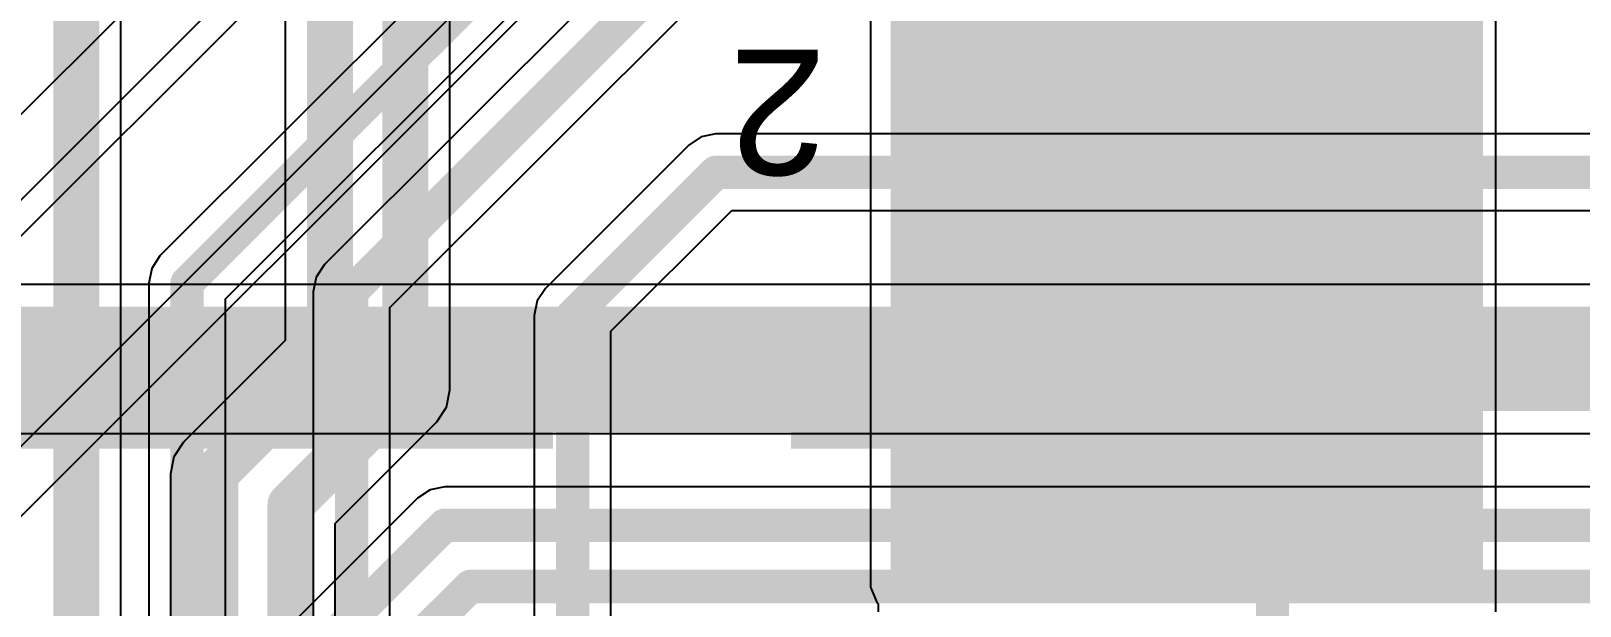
# Model space of a CAD drawing. Header units: inches. Extents: x -22 to 5433, y -13 to 5447.
# Drawn here: x 17.76 to 27.18, y 27.48 to 30.98 of the extents above; entities that cross this region are included whole.
import ezdxf

# ---------------------------------------------------------------- set-up
doc = ezdxf.new("R2010")
doc.units = ezdxf.units.IN
for name, color, linetype in [('Bottom Layer', 5, 'Continuous'), ('Bottom Paste', 16, 'Continuous'), ('Bottom Solder', 6, 'Continuous'), ('Ground', 16, 'Continuous'), ('Power', 76, 'Continuous'), ('Top Layer', 1, 'Continuous'), ('Top Overlay', 2, 'Continuous'), ('Top Paste', 8, 'Continuous'), ('Top Solder', 216, 'Continuous')]:
    doc.layers.add(name, color=color, linetype=linetype)
doc.styles.add('Arial', font='', dxfattribs={"height": 0.2})
doc.styles.get('Arial').set_extended_font_data('Arial')

msp = doc.modelspace()

# ---------------------------------------------------------------- hatches: boundary and pattern name
at = {"layer": 'Bottom Layer'}
for points in [[(23.0043, 27.5917), (26.5043, 27.5917), (26.5043, 34.2866), (23.0043, 34.2866)], [(23.0404, 32.0696), (26.5404, 32.0696), (26.5404, 27.5696), (23.0404, 27.5696)]]:
    msp.add_hatch(color=5, dxfattribs=at).paths.add_polyline_path(points)
at = {"layer": 'Bottom Paste'}
msp.add_hatch(color=16, dxfattribs=at).paths.add_polyline_path([(23.0404, 32.0696), (26.5404, 32.0696), (26.5404, 27.5696), (23.0404, 27.5696)])
at = {"layer": 'Bottom Solder'}
msp.add_hatch(color=6, dxfattribs=at).paths.add_polyline_path([(22.9896, 32.1204), (26.5912, 32.1204), (26.5912, 27.5188), (22.9896, 27.5188)])
at = {"layer": 'Top Layer'}
for points in [[(5.5956, 28.5367), (25.0256, 28.5367), (25.0256, 29.1767), (5.5956, 29.1767)], [(20.8356, 28.5367), (16.1356, 28.5367), (16.1356, 29.1767), (20.8356, 29.1767)], [(25.0256, 28.5367), (22.4856, 28.5367), (22.4856, 29.1767), (25.0256, 29.1767)]]:
    msp.add_hatch(color=1, dxfattribs=at).paths.add_polyline_path(points)
at = {"layer": 'Top Paste'}
for points in [[(20.8356, 28.5367), (16.1356, 28.5367), (16.1356, 29.1767), (20.8356, 29.1767)], [(25.0256, 28.5367), (22.4856, 28.5367), (22.4856, 29.1767), (25.0256, 29.1767)]]:
    msp.add_hatch(color=8, dxfattribs=at).paths.add_polyline_path(points)
at = {"layer": 'Top Solder'}
for points in [[(20.9372, 28.4351), (16.034, 28.4351), (16.034, 29.2783), (20.9372, 29.2783)], [(25.1272, 28.4351), (22.384, 28.4351), (22.384, 29.2783), (25.1272, 29.2783)]]:
    msp.add_hatch(color=216, dxfattribs=at).paths.add_polyline_path(points)

# ---------------------------------------------------------------- linework, layer by layer
at = {"layer": 'Bottom Layer'}
for p, q in [((22.8668, 34.1324), (22.8668, 27.5917)), ((19.3101, 32.9287), (19.3101, 29.0931)), ((20.3111, 28.7911), (20.3111, 32.9287)), ((18.3111, 25.6214), (18.3111, 32.8152)), ((26.6674, 27.4426), (26.6674, 32.1966)), ((19.3101, 29.0931), (18.6919, 28.4749)), ((20.2904, 28.687), (20.3111, 28.7911)), ((20.3111, 28.7911), (20.3111, 28.7911)), ((20.2315, 28.5988), (20.2904, 28.687)), ((19.6133, 27.9806), (20.2315, 28.5988)), ((18.6919, 28.4749), (18.633, 28.3867)), ((18.633, 28.3867), (18.6123, 28.2826)), ((18.6123, 28.2826), (18.6123, 25.0205)), ((19.6133, 24.4905), (19.6133, 27.9806)), ((22.8668, 27.5917), (22.9071, 27.4944)), ((22.9071, 27.4944), (22.9134, 27.4918)), ((22.9134, 27.4918), (22.9134, 27.4426))]:
    msp.add_line(p, q, dxfattribs=at)
for points in [[(19.582, 28.9804, 0.2794, 0.2794, 0), (19.582, 33.1124, 0.2794, 0.2794, 0)], [(20.0392, 28.7911, 0.2794, 0.2794, 0), (20.0392, 33.1124, 0.2794, 0.2794, 0)], [(18.0392, 25.6214, 0.2794, 0.2794, 0), (18.0392, 33.0857, 0.2794, 0.2794, 0)], [(18.8842, 28.2826, 0.2794, 0.2794, 0), (19.582, 28.9804, 0.2794, 0.2794, 0)], [(19.3414, 28.0933, 0.2794, 0.2794, 0), (20.0392, 28.7911, 0.2794, 0.2794, 0)], [(18.8842, 24.1885, 0.2794, 0.2794, 0), (18.8842, 28.2826, 0.2794, 0.2794, 0)], [(19.3414, 24.3779, 0.2794, 0.2794, 0), (19.3414, 28.0933, 0.2794, 0.2794, 0)]]:
    msp.add_lwpolyline(points, format="xyseb", dxfattribs=at)
for points in [[(19.5122, 28.9804, 0.1397, 0.1397, 1), (19.6519, 28.9804, 0.1397, 0.1397, 1)], [(19.5122, 28.9804, 0.1397, 0.1397, 1), (19.6519, 28.9804, 0.1397, 0.1397, 1)], [(19.9694, 28.7911, 0.1397, 0.1397, 1), (20.1091, 28.7911, 0.1397, 0.1397, 1)], [(19.9694, 28.7911, 0.1397, 0.1397, 1), (20.1091, 28.7911, 0.1397, 0.1397, 1)], [(18.8143, 28.2826, 0.1397, 0.1397, 1), (18.954, 28.2826, 0.1397, 0.1397, 1)], [(18.8143, 28.2826, 0.1397, 0.1397, 1), (18.954, 28.2826, 0.1397, 0.1397, 1)], [(19.2715, 28.0933, 0.1397, 0.1397, 1), (19.4112, 28.0933, 0.1397, 0.1397, 1)], [(19.2715, 28.0933, 0.1397, 0.1397, 1), (19.4112, 28.0933, 0.1397, 0.1397, 1)]]:
    msp.add_lwpolyline(points, format="xyseb", close=True, dxfattribs=at)
at = {"layer": 'Bottom Solder'}
for p in [(-5.5045, 7.2536), (-5.2386, 6.9971), (-3.7361, 6.9961), (-3.0661, 7.2378)]:
    msp.add_line(p, (5432.8521, 5447.4931), dxfattribs=at)
at = {"layer": 'Ground'}
for p, q in [((21.1168, 32.1766), (18.5483, 29.608)), ((18.9462, 29.3467), (21.3782, 31.7787)), ((21.6375, 31.6445), (19.5483, 29.5553)), ((19.9462, 29.294), (21.8989, 31.2466)), ((21.8384, 30.3324), (21.7628, 30.2818)), ((21.9276, 30.3501), (21.8384, 30.3324)), ((45.2637, 30.3501), (21.9276, 30.3501)), ((21.7628, 30.2818), (20.8918, 29.4108)), ((21.2897, 29.1494), (22.0242, 29.8839)), ((22.0242, 29.8839), (30.4942, 29.8839)), ((18.5483, 29.608), (18.4978, 29.5324)), ((18.4978, 29.5324), (18.48, 29.4432)), ((19.4978, 29.4797), (19.48, 29.3905)), ((19.5483, 29.5553), (19.4978, 29.4797)), ((18.48, 29.4432), (18.48, 25.1718)), ((19.48, 29.3905), (19.48, 25.1941)), ((20.8918, 29.4108), (20.8413, 29.3352)), ((18.9462, 25.0753), (18.9462, 29.3467)), ((19.9462, 25.2906), (19.9462, 29.294)), ((20.8413, 29.3352), (20.8235, 29.246)), ((20.8235, 29.246), (20.8235, 24.9782)), ((21.2897, 24.9782), (21.2897, 29.1494))]:
    msp.add_line(p, q, dxfattribs=at)
for points in [[(18.7131, 29.4432, 0.2032, 0.2032, 0), (21.2817, 32.0118, 0.2032, 0.2032, 0)], [(19.7131, 29.3905, 0.2032, 0.2032, 0), (21.8023, 31.4797, 0.2032, 0.2032, 0)], [(21.0566, 29.246, 0.2032, 0.2032, 0), (21.9276, 30.117, 0.2032, 0.2032, 0)], [(21.9276, 30.117, 0.2032, 0.2032, 0), (58.1333, 30.117, 0.2032, 0.2032, 0)], [(18.7131, 25.0753, 0.2032, 0.2032, 0), (18.7131, 29.4432, 0.2032, 0.2032, 0)], [(19.7131, 25.1941, 0.2032, 0.2032, 0), (19.7131, 29.3905, 0.2032, 0.2032, 0)], [(21.0566, 24.6126, 0.2032, 0.2032, 0), (21.0566, 29.246, 0.2032, 0.2032, 0)]]:
    msp.add_lwpolyline(points, format="xyseb", dxfattribs=at)
for points in [[(21.8768, 30.117, 0.1016, 0.1016, 1), (21.9784, 30.117, 0.1016, 0.1016, 1)], [(21.8768, 30.117, 0.1016, 0.1016, 1), (21.9784, 30.117, 0.1016, 0.1016, 1)], [(18.6623, 29.4432, 0.1016, 0.1016, 1), (18.7639, 29.4432, 0.1016, 0.1016, 1)], [(18.6623, 29.4432, 0.1016, 0.1016, 1), (18.7639, 29.4432, 0.1016, 0.1016, 1)], [(19.6623, 29.3905, 0.1016, 0.1016, 1), (19.7639, 29.3905, 0.1016, 0.1016, 1)], [(19.6623, 29.3905, 0.1016, 0.1016, 1), (19.7639, 29.3905, 0.1016, 0.1016, 1)], [(21.0058, 29.246, 0.1016, 0.1016, 1), (21.1074, 29.246, 0.1016, 0.1016, 1)], [(21.0058, 29.246, 0.1016, 0.1016, 1), (21.1074, 29.246, 0.1016, 0.1016, 1)]]:
    msp.add_lwpolyline(points, format="xyseb", close=True, dxfattribs=at)
at = {"layer": 'Power'}
for p, q in [((48.2127, 29.4345), (6.2124, 29.4345)), ((6.4001, 28.5281), (48.4004, 28.5281))]:
    msp.add_line(p, q, dxfattribs=at)
msp.add_lwpolyline([(6.2124, 28.9813, 0.635, 0.635, 0), (48.4004, 28.9813, 0.635, 0.635, 0)], format="xyseb", dxfattribs=at)
at = {"layer": 'Top Layer'}
for p, q in [((20.19, 28.185), (20.1144, 28.1344)), ((20.2792, 28.2027), (20.19, 28.185)), ((32.6094, 28.2027), (20.2792, 28.2027)), ((20.1144, 28.1344), (18.8958, 26.9158))]:
    msp.add_line(p, q, dxfattribs=at)
for points in [[(19.0606, 26.751, 0.2032, 0.2032, 0), (20.2792, 27.9696, 0.2032, 0.2032, 0)], [(20.2792, 27.9696, 0.2032, 0.2032, 0), (32.6094, 27.9696, 0.2032, 0.2032, 0)], [(19.5606, 26.7237, 0.2032, 0.2032, 0), (20.4337, 27.5968, 0.2032, 0.2032, 0)], [(20.4337, 27.5968, 0.2032, 0.2032, 0), (32.398, 27.5968, 0.2032, 0.2032, 0)]]:
    msp.add_lwpolyline(points, format="xyseb", dxfattribs=at)
for points in [[(20.2284, 27.9696, 0.1016, 0.1016, 1), (20.33, 27.9696, 0.1016, 0.1016, 1)], [(20.2284, 27.9696, 0.1016, 0.1016, 1), (20.33, 27.9696, 0.1016, 0.1016, 1)], [(20.3829, 27.5968, 0.1016, 0.1016, 1), (20.4845, 27.5968, 0.1016, 0.1016, 1)], [(20.3829, 27.5968, 0.1016, 0.1016, 1), (20.4845, 27.5968, 0.1016, 0.1016, 1)]]:
    msp.add_lwpolyline(points, format="xyseb", close=True, dxfattribs=at)
at = {"layer": 'Top Overlay'}
for points in [[(23.7866, 31.8417, 0.2, 0.2, 0), (25.3106, 30.3177, 0.2, 0.2, 0)], [(25.3106, 29.5567, 0.2, 0.2, 0), (25.3106, 30.3177, 0.2, 0.2, 0)], [(25.3106, 25.8717, 0.2, 0.2, 0), (25.3106, 28.1567, 0.2, 0.2, 0)]]:
    msp.add_lwpolyline(points, format="xyseb", dxfattribs=at)
for points in [[(25.2606, 30.3177, 0.1, 0.1, 1), (25.3606, 30.3177, 0.1, 0.1, 1)], [(25.2606, 30.3177, 0.1, 0.1, 1), (25.3606, 30.3177, 0.1, 0.1, 1)], [(25.2606, 29.5567, 0.1, 0.1, 1), (25.3606, 29.5567, 0.1, 0.1, 1)], [(25.2606, 28.1567, 0.1, 0.1, 1), (25.3606, 28.1567, 0.1, 0.1, 1)]]:
    msp.add_lwpolyline(points, format="xyseb", close=True, dxfattribs=at)
at = {"layer": 'Top Solder'}
msp.add_line((-7.4887, 4.5255), (5432.8521, 5447.4931), dxfattribs=at)

# ---------------------------------------------------------------- texts
at = {"layer": 'Top Overlay', "style": 'Arial'}
msp.add_text('2', height=0.762, rotation=180, dxfattribs=at).set_placement((22.6004, 30.8633))

doc.saveas('drawing.dxf')
